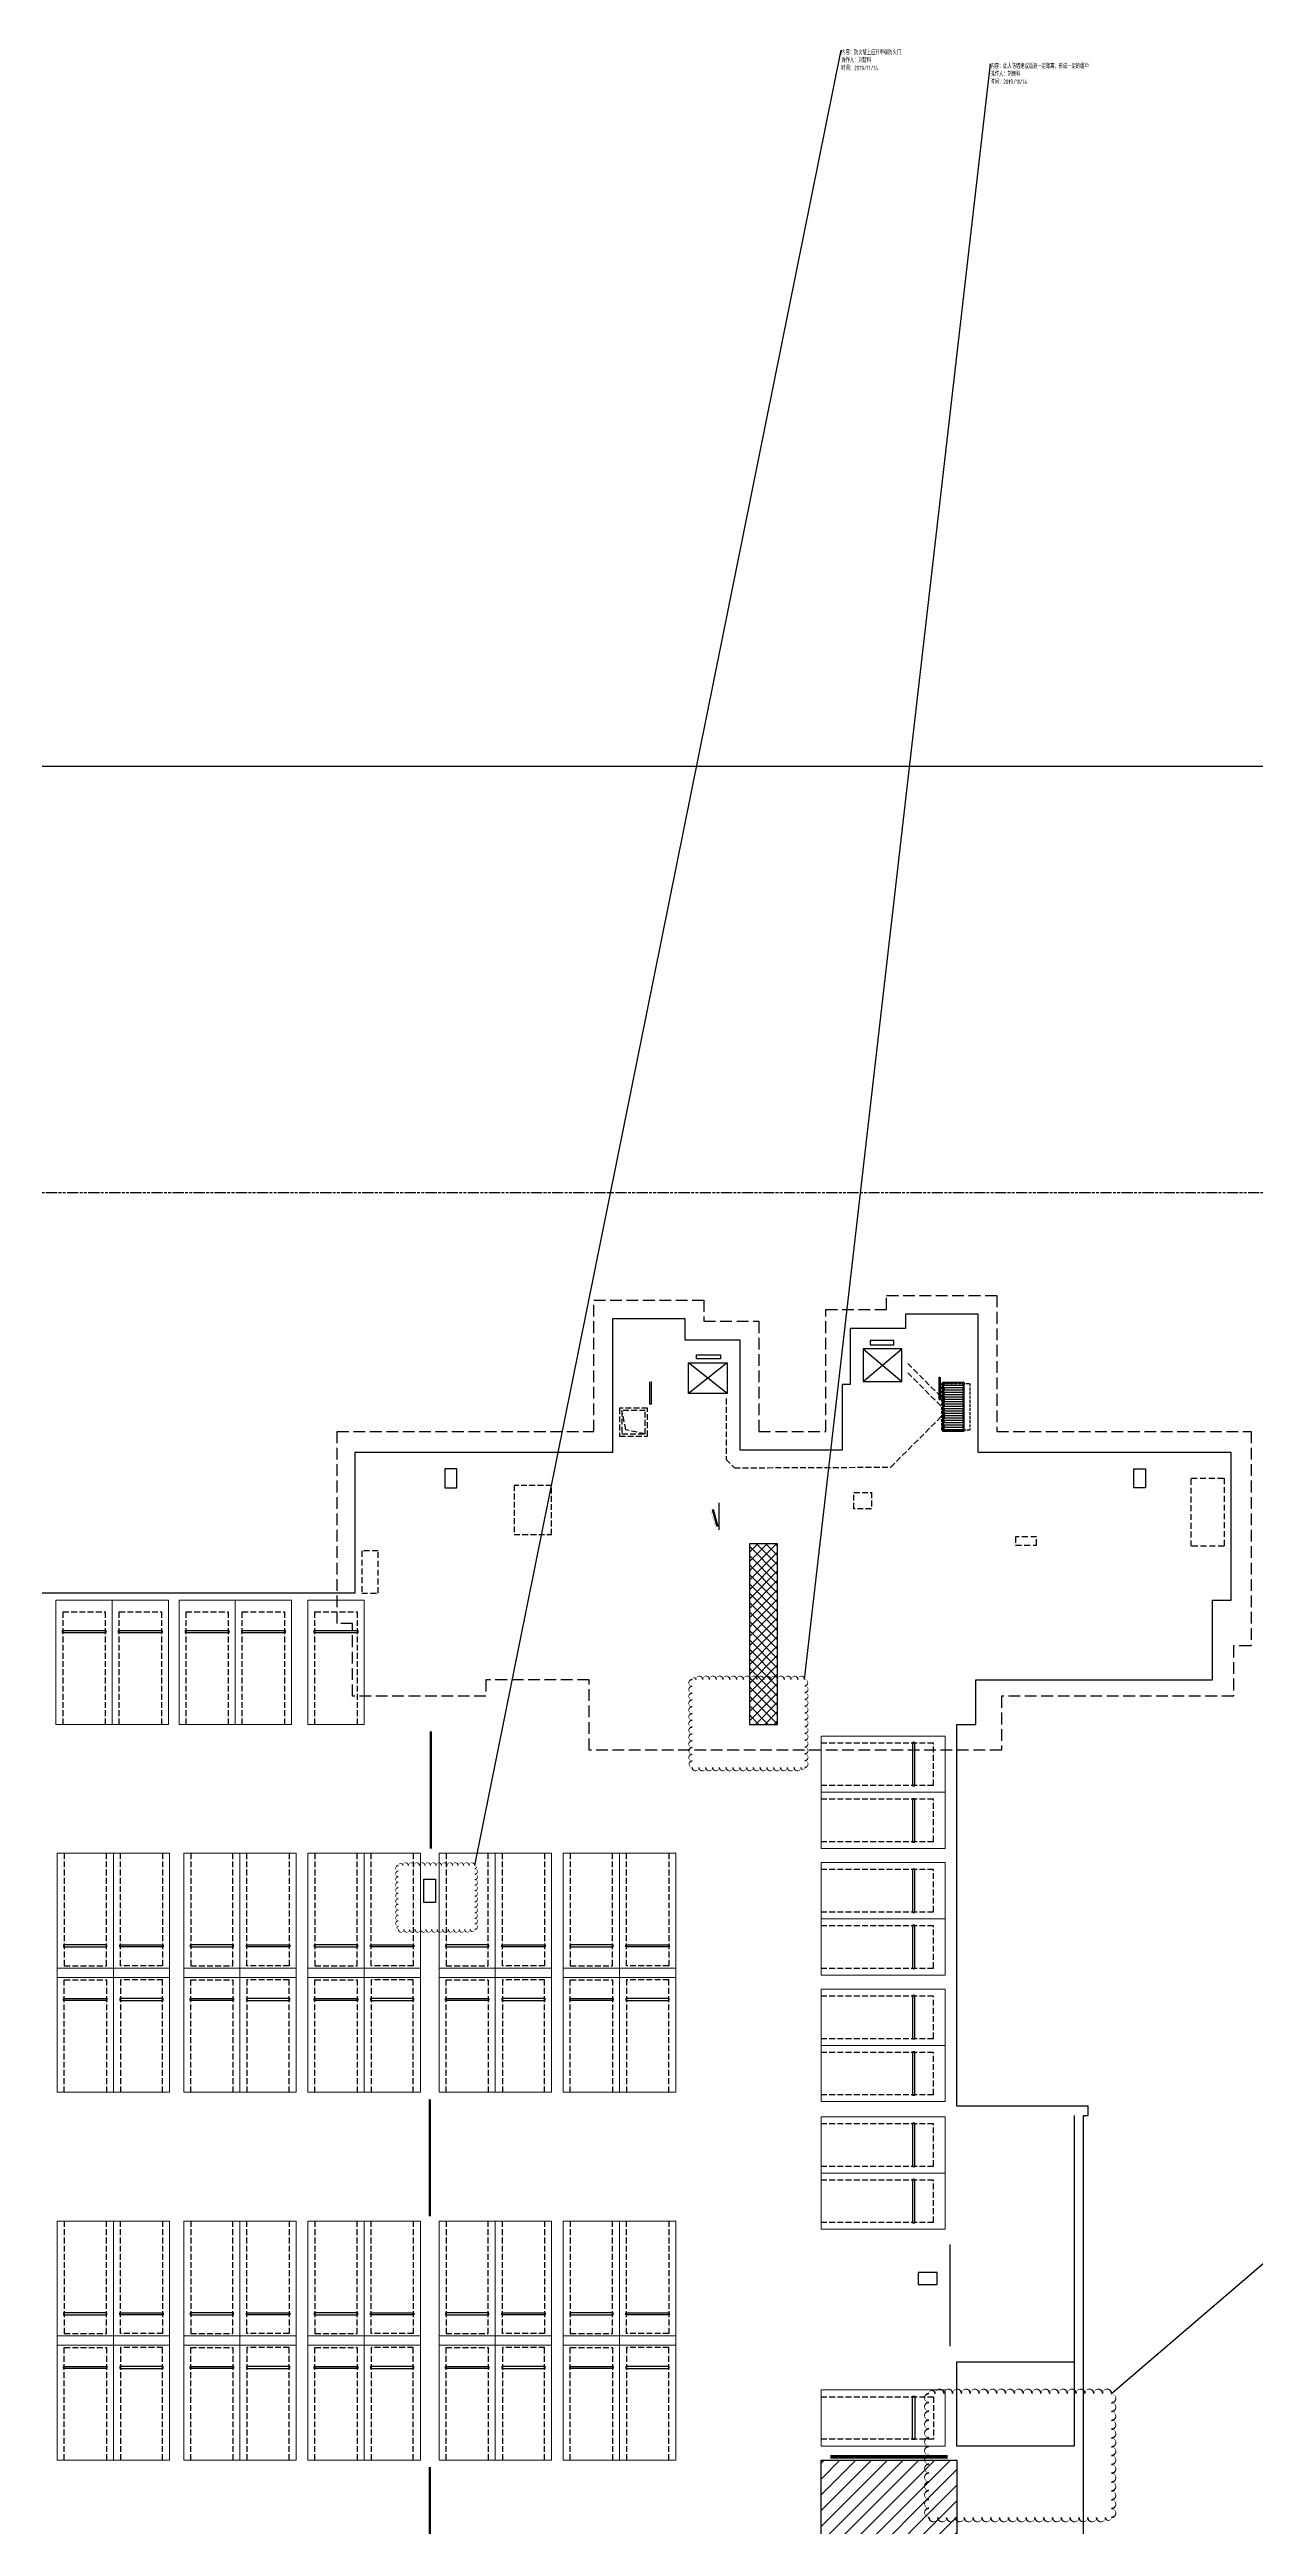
# Model space of a CAD drawing. Extents: x -675211 to 2300048, y 84675 to 2241458.
# Drawn here: x 972299 to 1023764, y 1392495 to 1498203 of the extents above; entities that cross this region are included whole.
import ezdxf

# ---------------------------------------------------------------- set-up
doc = ezdxf.new("R2010")
doc.units = 0
doc.header["$LTSCALE"] = 1000
doc.header["$MEASUREMENT"] = 0
for name, pattern in [('__DASH', [0.35, 0.25, -0.1]), ('_人防虚线', [0.35, 0.25, -0.1]), ('ACAD_ISO09W100', [45, 24, -3, 6, -3, 6, -3]), ('CENTER', [2, 1.25, -0.25, 0.25, -0.25]), ('DASH', [0.35, 0.25, -0.1]), ('HIDDEN', [0.375, 0.25, -0.125])]:
    doc.linetypes.add(name, pattern=pattern)
doc.layers.get('0').update_dxf_attribs({"linetype": 'CONTINUOUS'})
for name, color, linetype in [('666', 7, 'CONTINUOUS'), ('_1人防坑', 3, '_人防虚线'), ('_1人防门', 73, 'CONTINUOUS'), ('AD-AXIS-AXIS', 1, 'CENTER'), ('AE-ABOV', 154, 'HIDDEN'), ('AE-DICH-ARCH', 84, 'CONTINUOUS'), ('AE-DOOR-INSD', 61, 'CONTINUOUS'), ('AE-EQPM', 70, 'CONTINUOUS'), ('AE-EQPM-CARS', 66, 'CONTINUOUS'), ('AE-FLOR', 151, 'CONTINUOUS'), ('AE-HDWR', 8, 'CONTINUOUS'), ('AE-PATN-MATE', 8, 'CONTINUOUS'), ('AE-STAR', 51, 'CONTINUOUS'), ('AE-STRU', 150, 'CONTINUOUS'), ('C-XREF-EXT', 7, 'CONTINUOUS'), ('fault', 10, 'CONTINUOUS'), ('P-LIMT', 5, 'ACAD_ISO09W100'), ('verify', 50, 'CONTINUOUS'), ('WALL', 9, 'CONTINUOUS'), ('WINDOW', 4, 'CONTINUOUS'), ('XD-SIGN', 191, 'CONTINUOUS')]:
    doc.layers.add(name, color=color, linetype=linetype)
doc.styles.add('TH-STYLE3', font='tssdeng.shx', dxfattribs={"width": 0.7, "bigfont": 'tssdchn.shx'})

# ---------------------------------------------------------------- blocks, each defined once
blk = doc.blocks.new('A$C4F090147')
at = {"layer": 'P-LIMT', "ltscale": 0.02}
blk.add_lwpolyline([(0, 141544), (9637, 141544), (156984, 141543), (321695, 141543), (321694, 0), (156984, 1), (53028, 1), (48710, 473), (47897, 749), (44597, 1865), (40880, 4113), (37737, 7111), (35315, 10715), (33727, 14757), (699, 136300), (175, 138899)], close=True, dxfattribs=at)
blk = doc.blocks.new('车位')
at = {"layer": 'AE-ABOV'}
for points in [[(1020954, 1437427), (1022354, 1437427), (1022354, 1434527), (1020954, 1434527)], [(986254, 1434327), (985554, 1434327), (985554, 1432527), (986254, 1432527)]]:
    blk.add_lwpolyline(points, close=True, dxfattribs=at)
blk = doc.blocks.new('-2f-wall')
at = {"layer": 'AD-AXIS-AXIS'}
blk.add_line((975424, 1368427), (972724, 1368427), dxfattribs=at)
at = {"layer": 'AE-ABOV'}
blk.add_lwpolyline([(973524, 1361027), (971574, 1361027), (971574, 1360327), (973524, 1360327)], close=True, dxfattribs=at)
at = {"layer": 'AE-DOOR-INSD', "linetype": 'DASH', "const_width": 100}
for points in [[(988574, 1421427), (988574, 1426427)], [(988523, 1405727), (988524, 1410727)], [(988524, 1390027), (988525, 1395027)], [(927426, 1381592), (932251, 1382903)], [(931240, 1370608), (937030, 1372182)]]:
    blk.add_lwpolyline(points, dxfattribs=at)
at = {"layer": 'AE-EQPM'}
for p, q in [((946754, 1443102), (946754, 1442927)), ((947744, 1443102), (946754, 1443102)), ((946754, 1442927), (947744, 1442927)), ((947744, 1442927), (947744, 1443102)), ((1007314, 1443102), (1007314, 1442927)), ((1008334, 1443102), (1007314, 1443102)), ((1007314, 1442927), (1008334, 1442927)), ((1008334, 1442927), (1008334, 1443102)), ((938974, 1442252), (938974, 1440852)), ((940624, 1442252), (938974, 1442252)), ((938974, 1442252), (940624, 1440852)), ((938974, 1440852), (940624, 1442252)), ((939304, 1442602), (939304, 1442427)), ((940294, 1442602), (939304, 1442602)), ((939304, 1442427), (940294, 1442427)), ((940294, 1442427), (940294, 1442602)), ((940624, 1440852), (940624, 1442252)), ((946424, 1442752), (946424, 1441352)), ((948074, 1442752), (946424, 1442752)), ((946424, 1442752), (948074, 1441352)), ((946424, 1441352), (948074, 1442752)), ((948074, 1441352), (948074, 1442752)), ((999574, 1440852), (999574, 1442152)), ((999574, 1442152), (1001224, 1442152)), ((1001224, 1442152), (999574, 1440852)), ((1001224, 1440852), (999574, 1442152)), ((999914, 1442327), (999914, 1442502)), ((999914, 1442502), (1000934, 1442502)), ((1000934, 1442327), (999914, 1442327)), ((1000934, 1442502), (1000934, 1442327)), ((1001224, 1442152), (1001224, 1440852)), ((1007024, 1442752), (1007024, 1441352)), ((1008674, 1442752), (1007024, 1442752)), ((1007024, 1442752), (1008674, 1441352)), ((1007024, 1441352), (1008674, 1442752)), ((1008674, 1441352), (1008674, 1442752)), ((938974, 1440852), (940624, 1440852)), ((946424, 1441352), (948074, 1441352)), ((1001224, 1440852), (999574, 1440852)), ((1007024, 1441352), (1008674, 1441352)), ((958564, 1366927), (958564, 1367102)), ((958564, 1367102), (959584, 1367102)), ((959584, 1366927), (958564, 1366927)), ((959584, 1367102), (959584, 1366927)), ((970724, 1367152), (970724, 1365752)), ((972374, 1367152), (970724, 1367152)), ((970724, 1367152), (972374, 1365752)), ((970724, 1365752), (972374, 1367152)), ((971014, 1367502), (971014, 1367327)), ((972034, 1367502), (971014, 1367502)), ((971014, 1367327), (972034, 1367327)), ((972034, 1367327), (972034, 1367502)), ((972374, 1365752), (972374, 1367152)), ((958224, 1365352), (958224, 1366752)), ((958224, 1366752), (959874, 1366752)), ((959874, 1366752), (958224, 1365352)), ((959874, 1365352), (958224, 1366752)), ((959874, 1366752), (959874, 1365352)), ((970724, 1365752), (972374, 1365752)), ((959874, 1365352), (958224, 1365352))]:
    blk.add_line(p, q, dxfattribs=at)
at = {"layer": 'AE-STAR'}
for p, q in [((997924, 1440397), (997924, 1441345)), ((997984, 1440397), (997984, 1441362)), ((1010264, 1440597), (1010264, 1441562)), ((1010324, 1440597), (1010324, 1441545)), ((997984, 1440397), (997924, 1440397)), ((1010264, 1440597), (1010324, 1440597))]:
    blk.add_line(p, q, dxfattribs=at)
at = {"layer": 'XD-SIGN', "linetype": 'DASH'}
blk.add_lwpolyline([(1006624, 1436627), (1007374, 1436627), (1007374, 1435928), (1006624, 1435927)], close=True, dxfattribs=at)
blk = doc.blocks.new('普通车位')
at = {"color": 9, "linetype": 'DASH'}
for p, q in [((-800, 5100), (-800, 300)), ((1000, 300), (1000, 5100)), ((-800, 300), (1000, 300))]:
    blk.add_line(p, q, dxfattribs=at)
at = {"color": 9}
for p, q in [((1025, 1192), (-825, 1192)), ((-825, 1192), (-825, 1100)), ((-825, 1100), (1025, 1100)), ((1025, 1100), (1025, 1192))]:
    blk.add_line(p, q, dxfattribs=at)
at = {"layer": 'AE-EQPM-CARS', "linetype": 'Continuous', "lineweight": 15}
for p, q in [((-1100, -200), (-1100, 5100)), ((-1100, 5100), (1300, 5100)), ((1300, 5100), (1300, -200)), ((1300, -200), (-1100, -200))]:
    blk.add_line(p, q, dxfattribs=at)
blk = doc.blocks.new('A$C178E22E3')
at = {"layer": '_1人防门'}
for points in [[(0, -1020), (0, 0)], [(0, 0), (2300, 0)], [(1152, -1020), (1152, 0)], [(2300, 0), (2300, -1020)], [(-300, -808), (-300, -253)], [(0, -253), (-300, -253)], [(0, -808), (-300, -808)], [(0, -1020), (2300, -1020)]]:
    blk.add_lwpolyline(points, dxfattribs=at)
blk = doc.blocks.new('tyjytj')
for p, q in [((1556222, 1436176, 0), (1556222, 1435026, 0)), ((1562722, 1436176, 0), (1562722, 1435026, 0)), ((1566472, 1411627), (1566872, 1411627)), ((1566872, 1411027), (1566472, 1411027)), ((1626672, 1404527), (1626672, 1402154)), ((1556072, 1389027), (1556072, 1387877)), ((1593872, 1387921, 0), (1593872, 1389071, 0)), ((1607222, 1387927), (1607222, 1389077)), ((1565072, 1381827), (1566222, 1381827)), ((1592772, 1357477), (1593922, 1357477))]:
    blk.add_line(p, q)
blk.add_lwpolyline([(1560353, 1355807), (1559393, 1355807), (1559393, 1354347), (1560353, 1354347)], close=True)
at = {"layer": '666'}
for p, q in [((1616822, 1435028), (1616822, 1436178)), ((1626672, 1404400), (1626672, 1400189))]:
    blk.add_line(p, q, dxfattribs=at)
for points in [[(1573922, 1437627), (1574422, 1437627), (1574422, 1436827), (1573922, 1436827)], [(1605622, 1437627), (1605122, 1437627), (1605122, 1436827), (1605622, 1436827)], [(1634522, 1437627), (1635022, 1437627), (1635022, 1436827), (1634522, 1436827)], [(1543072, 1436427), (1542572, 1436427), (1542572, 1435627), (1543072, 1435627)], [(1566422, 1420127), (1566922, 1420127), (1566922, 1419127), (1566422, 1419127)], [(1604223, 1420126), (1604723, 1420126), (1604723, 1419126), (1604223, 1419126)], [(1625322, 1403327), (1625322, 1402827), (1626122, 1402827), (1626122, 1403327)], [(1588972, 1384627), (1588972, 1384127), (1589972, 1384127), (1589972, 1384627)], [(1624972, 1384727), (1624972, 1384227), (1625972, 1384227), (1625972, 1384727)], [(1539905, 1381012), (1540036, 1380530), (1541001, 1380792), (1540870, 1381274)], [(1592972, 1367127), (1592972, 1366627), (1593772, 1366627), (1593772, 1367127)]]:
    blk.add_lwpolyline(points, close=True, dxfattribs=at)
at = {"layer": '_1人防坑'}
for points in [[(1553172, 1439027), (1553172, 1440227), (1551972, 1440227), (1551972, 1439027)], [(1553072, 1439127), (1553072, 1440127), (1552072, 1440127), (1552072, 1439127)], [(1613772, 1439021), (1613772, 1440221), (1612572, 1440221), (1612572, 1439021)], [(1613672, 1439121), (1613672, 1440121), (1612672, 1440121), (1612672, 1439121)], [(1554224, 1386077), (1554224, 1387277), (1553024, 1387277), (1553024, 1386077)], [(1554124, 1386177), (1554124, 1387177), (1553124, 1387177), (1553124, 1386177)], [(1609672, 1387277), (1608472, 1387277), (1608472, 1386077), (1609672, 1386077)], [(1609572, 1387177), (1608572, 1387177), (1608572, 1386177), (1609572, 1386177)], [(1564422, 1379377), (1564422, 1380577), (1563222, 1380577), (1563222, 1379377)], [(1564322, 1379477), (1564322, 1380477), (1563322, 1380477), (1563322, 1379477)], [(1565022, 1370777), (1565022, 1371977), (1563822, 1371977), (1563822, 1370777)], [(1564922, 1370877), (1564922, 1371877), (1563922, 1371877), (1563922, 1370877)], [(1559773, 1368777), (1559773, 1369977), (1558573, 1369977), (1558573, 1368777)], [(1559673, 1368877), (1559673, 1369877), (1558673, 1369877), (1558673, 1368877)], [(1558872, 1358227), (1558872, 1359427), (1557672, 1359427), (1557672, 1358227)], [(1568972, 1358427), (1568972, 1359627), (1567772, 1359627), (1567772, 1358427)], [(1568872, 1358527), (1568872, 1359527), (1567872, 1359527), (1567872, 1358527)], [(1558772, 1358327), (1558772, 1359327), (1557772, 1359327), (1557772, 1358327)]]:
    blk.add_lwpolyline(points, close=True, dxfattribs=at)
for points in [[(1553072, 1439127), (1552248, 1439301), (1552072, 1440127)], [(1613672, 1439121), (1612848, 1439295), (1612672, 1440121)], [(1554124, 1386177), (1553300, 1386351), (1553124, 1387177)], [(1609572, 1387177), (1609398, 1386354), (1608572, 1386177)], [(1564322, 1379477), (1563498, 1379651), (1563322, 1380477)], [(1564922, 1370877), (1564098, 1371051), (1563922, 1371877)], [(1559673, 1368877), (1558849, 1369051), (1558673, 1369877)], [(1568872, 1358527), (1568048, 1358701), (1567872, 1359527)], [(1558772, 1358327), (1557948, 1358501), (1557772, 1359327)]]:
    blk.add_lwpolyline(points, dxfattribs=at)
at = {"layer": '_1人防坑', "elevation": 0}
for points in [[(1591422, 1387277), (1592622, 1387277), (1592622, 1386077), (1591422, 1386077)], [(1591522, 1387177), (1592522, 1387177), (1592522, 1386177), (1591522, 1386177)]]:
    blk.add_lwpolyline(points, close=True, dxfattribs=at)
blk.add_lwpolyline([(1591522, 1387177), (1591696, 1386353), (1592522, 1386177)], dxfattribs=at)
at = {"layer": 'AE-ABOV'}
blk.add_lwpolyline([(1554702, 1372702), (1555095, 1371254), (1554323, 1371045), (1553930, 1372492)], close=True, dxfattribs=at)
at = {"layer": 'WALL'}
for p, q in [((1555173, 1372577), (1555173, 1371077)), ((1555873, 1372152), (1555873, 1371302)), ((1557947, 1362827, 0), (1557097, 1362827, 0)), ((1558372, 1362127, 0), (1556872, 1362127, 0)), ((1559972, 1360477, 0), (1559532, 1360477, 0)), ((1560172, 1359977, 0), (1559232, 1359977, 0)), ((1559972, 1360277, 0), (1559532, 1360277, 0))]:
    blk.add_line(p, q, dxfattribs=at)
at = {"layer": 'WINDOW', "linetype": 'DASH', "elevation": 0}
for points, const_width in [([(1555854, 1435875), (1556055, 1435142)], 5), ([(1555951, 1435901), (1556151, 1435168)], 100), ([(1562993, 1435901), (1562793, 1435168)], 100), ([(1563090, 1435875), (1562889, 1435142)], 5), ([(1616454, 1435877), (1616655, 1435144)], 5), ([(1616551, 1435903), (1616751, 1435170)], 100), ([(1593504, 1388222), (1593705, 1388955)], 5), ([(1593601, 1388196), (1593801, 1388929)], 100), ([(1557994, 1362440), (1557122, 1362239)], 100), ([(1557968, 1362536), (1557095, 1362335)], 5), ([(1559485, 1360140), (1559993, 1360026)], 100), ([(1559511, 1360236), (1560019, 1360123)], 5), ([(1593647, 1357206), (1592914, 1357407)], 100), ([(1593621, 1357110), (1592888, 1357310)], 5)]:
    blk.add_lwpolyline(points, dxfattribs=dict(at, const_width=const_width))
at = {"layer": 'WINDOW', "linetype": 'DASH'}
for points, const_width in [([(1555704, 1388726), (1555905, 1387993)], 5), ([(1555801, 1388753), (1556001, 1388020)], 100), ([(1607493, 1388202), (1607293, 1388935)], 100), ([(1607590, 1388228), (1607389, 1388961)], 5), ([(1565347, 1381556), (1566080, 1381757)], 100), ([(1565373, 1381460), (1566106, 1381660)], 5), ([(1555485, 1372199), (1555285, 1371327)], 100), ([(1555582, 1372173), (1555381, 1371301)], 5)]:
    blk.add_lwpolyline(points, dxfattribs=dict(at, const_width=const_width))
at = {"xscale": -1}
blk.add_blockref('A$C178E22E3', (1565166, 1367710), dxfattribs=at)
blk = doc.blocks.new('集水坑')
at = {"layer": 'AE-HDWR'}
h = blk.add_hatch(dxfattribs=at)
h.set_pattern_fill('饰面砖', color=256, scale=50)
h.set_pattern_definition([(90, (158493.69, -155186.86), (-100, 6e-15), [])])
h.paths.add_polyline_path([(1022958, 1204964), (1025058, 1204964), (1025058, 1204064), (1022958, 1204064)])
at = {"layer": 'AE-FLOR', "linetype": '__DASH', "ltscale": 0.5}
for p, q in [((1023008, 1204914), (1025008, 1204914)), ((1023008, 1204114), (1025008, 1204114))]:
    blk.add_line(p, q, dxfattribs=at)
blk.add_lwpolyline([(1023008, 1205214), (1025008, 1205214), (1025008, 1204014), (1023008, 1204014)], close=True, dxfattribs=at)
at = {"layer": 'AE-FLOR'}
for points in [[(1022958, 1204964), (1025058, 1204964), (1025058, 1204064), (1022958, 1204064)], [(1022983, 1204939), (1025033, 1204939), (1025033, 1204089), (1022983, 1204089)]]:
    blk.add_lwpolyline(points, close=True, dxfattribs=at)

msp = doc.modelspace()

# ---------------------------------------------------------------- hatches: boundary and pattern name
at = {"layer": 'AE-PATN-MATE'}
h = msp.add_hatch(dxfattribs=at)
h.set_pattern_fill('多孔材料', color=256, scale=100)
h.set_pattern_definition([(45, (60895.46, 0), (-200.000203, 200.000203), []), (135, (60895.46, 0), (-200.000203, -200.000203), [])])
h.paths.add_polyline_path([(1002169, 1434426), (1002169, 1426727), (1003369, 1426727), (1003369, 1434427)])
h = msp.add_hatch(dxfattribs=at)
h.set_pattern_fill('ANSI31', color=256, scale=300)
h.set_pattern_definition([(45, (0, 0), (-336.7596, 336.7596), [])])
h.paths.add_polyline_path([(1005224, 1395327), (1011024, 1395327), (1011024, 1389827), (1005224, 1389827)])

# ---------------------------------------------------------------- linework, layer by layer
msp.add_lwpolyline([(1016424, 1384727), (1016424, 1410027), (1016624, 1410027), (1016624, 1410427), (1011024, 1410427), (1011024, 1426727), (1011824, 1426727), (1011824, 1428627), (1021924, 1428627), (1021924, 1432027), (1022724, 1432027), (1022723, 1438328), (1011924, 1438326), (1011924, 1444227), (1008824, 1444227), (1008824, 1443627), (1006474, 1443627), (1006474, 1441227), (1006124, 1441227), (1006124, 1438427), (1001774, 1438427), (1001774, 1443127), (999424, 1443127), (999424, 1444027), (996324, 1444027), (996324, 1438327), (985324, 1438327), (985324, 1432327), (962124, 1432327)])
at = {"layer": 'AE-ABOV'}
msp.add_lwpolyline([(1014425, 1434727), (1013525, 1434727), (1013525, 1434377), (1014425, 1434377)], close=True, dxfattribs=at)
at = {"layer": 'AE-DICH-ARCH', "linetype": 'DASH'}
for points in [[(1008925, 1442127), (1010374, 1440678)], [(1008925, 1441728), (1010374, 1440278)], [(1001173, 1440627), (1001173, 1438030), (1001527, 1437676), (1008198, 1437702), (1010374, 1439878)]]:
    msp.add_lwpolyline(points, dxfattribs=at)
at = {"layer": 'AE-FLOR'}
for p, q in [((1016024, 1410027), (1016024, 1395927)), ((1005624, 1395527), (1010624, 1395527)), ((1005624, 1395327), (1010624, 1395327))]:
    msp.add_line(p, q, dxfattribs=at)
msp.add_lwpolyline([(1011024, 1399527), (1016024, 1399527), (1016024, 1395927), (1011024, 1395927)], close=True, dxfattribs=at)
at = {"layer": 'AE-HDWR'}
for p, q in [((1005624, 1395477), (1010624, 1395477)), ((1005624, 1395427), (1010624, 1395427))]:
    msp.add_line(p, q, dxfattribs=at)
at = {"layer": 'AE-PATN-MATE'}
for points in [[(1002169, 1434426), (1002169, 1426727), (1003369, 1426727), (1003369, 1434427)], [(1005224, 1395327), (1011024, 1395327), (1011024, 1389827), (1005224, 1389827)]]:
    msp.add_lwpolyline(points, close=True, dxfattribs=at)
at = {"layer": 'AE-STRU', "linetype": '__DASH', "ltscale": 2}
msp.add_lwpolyline([(1012924, 1425627), (995324, 1425627), (995324, 1428627), (990924, 1428627), (990924, 1427927), (985224, 1427927), (985224, 1431027), (984574, 1431027), (984574, 1439227), (995524, 1439227), (995524, 1444827), (1000224, 1444827), (1000224, 1443927), (1002574, 1443927), (1002574, 1439227), (1005424, 1439227), (1005424, 1444427), (1008024, 1444427), (1008024, 1445027), (1012724, 1445027), (1012724, 1439227), (1023574, 1439227), (1023574, 1430077), (1022824, 1430077), (1022824, 1427927), (1012924, 1427927)], close=True, dxfattribs=at)
at = {"layer": 'C-XREF-EXT'}
msp.add_lwpolyline([(877625, 1467622), (1095425, 1467622), (1095425, 1295422), (877625, 1295422)], close=True, dxfattribs=at)
at = {"layer": 'C-XREF-EXT', "linetype": 'DASH'}
msp.add_lwpolyline([(993725, 1436927), (992125, 1436927), (992125, 1434827), (993725, 1434827)], close=True, dxfattribs=at)
at = {"layer": 'fault'}
msp.add_line((1004524, 1428640), (1012456, 1497594), dxfattribs=at)
msp.add_lwpolyline([(999725, 1428640, 61.8, 1, 1), (999725, 1428350, 61.8, 1, 1), (999725, 1428059, 61.8, 1, 1), (999725, 1427769, 61.8, 1, 1), (999725, 1427479, 61.8, 1, 1), (999725, 1427189, 61.8, 1, 1), (999725, 1426899, 61.8, 1, 1), (999725, 1426609, 61.8, 1, 1), (999725, 1426319, 61.8, 1, 1), (999725, 1426029, 61.8, 1, 1), (999725, 1425739, 61.8, 1, 1), (999725, 1425449, 61.8, 1, 1), (999725, 1425159, 61.8, 1, 1), (999725, 1424887, 61.8, 1, 1), (1000015, 1424887, 61.8, 1, 1), (1000305, 1424887, 61.8, 1, 1), (1000595, 1424887, 61.8, 1, 1), (1000885, 1424887, 61.8, 1, 1), (1001175, 1424887, 61.8, 1, 1), (1001465, 1424887, 61.8, 1, 1), (1001756, 1424887, 61.8, 1, 1), (1002046, 1424887, 61.8, 1, 1), (1002336, 1424887, 61.8, 1, 1), (1002626, 1424887, 61.8, 1, 1), (1002916, 1424887, 61.8, 1, 1), (1003206, 1424887, 61.8, 1, 1), (1003496, 1424887, 61.8, 1, 1), (1003786, 1424887, 61.8, 1, 1), (1004076, 1424887, 61.8, 1, 1), (1004366, 1424887, 61.8, 1, 1), (1004524, 1424887, 61.8, 1, 1), (1004524, 1425177, 61.8, 1, 1), (1004524, 1425467, 61.8, 1, 1), (1004524, 1425757, 61.8, 1, 1), (1004524, 1426047, 61.8, 1, 1), (1004524, 1426338, 61.8, 1, 1), (1004524, 1426628, 61.8, 1, 1), (1004524, 1426918, 61.8, 1, 1), (1004524, 1427208, 61.8, 1, 1), (1004524, 1427498, 61.8, 1, 1), (1004524, 1427788, 61.8, 1, 1), (1004524, 1428078, 61.8, 1, 1), (1004524, 1428368, 61.8, 1, 1), (1004524, 1428640, 61.8, 1, 1), (1004234, 1428640, 61.8, 1, 1), (1003944, 1428640, 61.8, 1, 1), (1003654, 1428640, 61.8, 1, 1), (1003363, 1428640, 61.8, 1, 1), (1003073, 1428640, 61.8, 1, 1), (1002783, 1428640, 61.8, 1, 1), (1002493, 1428640, 61.8, 1, 1), (1002203, 1428640, 61.8, 1, 1), (1001913, 1428640, 61.8, 1, 1), (1001623, 1428640, 61.8, 1, 1), (1001333, 1428640, 61.8, 1, 1), (1001043, 1428640, 61.8, 1, 1), (1000753, 1428640, 61.8, 1, 1), (1000463, 1428640, 61.8, 1, 1), (1000172, 1428640, 61.8, 1, 1), (999882, 1428640, 61.8, 1, 1)], format="xyseb", close=True, dxfattribs=at)
at = {"layer": 'verify'}
for p, q in [((990443, 1420701), (1006089, 1498180)), ((1017617, 1398168), (1052105, 1427767))]:
    msp.add_line(p, q, dxfattribs=at)
for points in [[(987190, 1420701, 53.5, 1, 1), (987190, 1420466, 53.5, 1, 1), (987190, 1420230, 53.5, 1, 1), (987190, 1419994, 53.5, 1, 1), (987190, 1419758, 53.5, 1, 1), (987190, 1419522, 53.5, 1, 1), (987190, 1419286, 53.5, 1, 1), (987190, 1419051, 53.5, 1, 1), (987190, 1418815, 53.5, 1, 1), (987190, 1418579, 53.5, 1, 1), (987190, 1418343, 53.5, 1, 1), (987190, 1418107, 53.5, 1, 1), (987190, 1417974, 53.5, 1, 1), (987426, 1417974, 53.5, 1, 1), (987662, 1417974, 53.5, 1, 1), (987898, 1417974, 53.5, 1, 1), (988134, 1417974, 53.5, 1, 1), (988369, 1417974, 53.5, 1, 1), (988605, 1417974, 53.5, 1, 1), (988841, 1417974, 53.5, 1, 1), (989077, 1417974, 53.5, 1, 1), (989313, 1417974, 53.5, 1, 1), (989548, 1417974, 53.5, 1, 1), (989784, 1417974, 53.5, 1, 1), (990020, 1417974, 53.5, 1, 1), (990256, 1417974, 53.5, 1, 1), (990443, 1417974, 53.5, 1, 1), (990443, 1418210, 53.5, 1, 1), (990443, 1418446, 53.5, 1, 1), (990443, 1418682, 53.5, 1, 1), (990443, 1418917, 53.5, 1, 1), (990443, 1419153, 53.5, 1, 1), (990443, 1419389, 53.5, 1, 1), (990443, 1419625, 53.5, 1, 1), (990443, 1419861, 53.5, 1, 1), (990443, 1420097, 53.5, 1, 1), (990443, 1420332, 53.5, 1, 1), (990443, 1420568, 53.5, 1, 1), (990443, 1420701, 53.5, 1, 1), (990207, 1420701, 53.5, 1, 1), (989971, 1420701, 53.5, 1, 1), (989735, 1420701, 53.5, 1, 1), (989500, 1420701, 53.5, 1, 1), (989264, 1420701, 53.5, 1, 1), (989028, 1420701, 53.5, 1, 1), (988792, 1420701, 53.5, 1, 1), (988556, 1420701, 53.5, 1, 1), (988321, 1420701, 53.5, 1, 1), (988085, 1420701, 53.5, 1, 1), (987849, 1420701, 53.5, 1, 1), (987613, 1420701, 53.5, 1, 1), (987377, 1420701, 53.5, 1, 1)], [(1009831, 1398168, 73.5, 1, 1), (1009831, 1397791, 73.5, 1, 1), (1009831, 1397415, 73.5, 1, 1), (1009831, 1397038, 73.5, 1, 1), (1009831, 1396662, 73.5, 1, 1), (1009831, 1396286, 73.5, 1, 1), (1009831, 1395909, 73.5, 1, 1), (1009831, 1395533, 73.5, 1, 1), (1009831, 1395156, 73.5, 1, 1), (1009831, 1394780, 73.5, 1, 1), (1009831, 1394403, 73.5, 1, 1), (1009831, 1394027, 73.5, 1, 1), (1009831, 1393651, 73.5, 1, 1), (1009831, 1393274, 73.5, 1, 1), (1009831, 1392898, 73.5, 1, 1), (1009831, 1392882, 73.5, 1, 1), (1010207, 1392882, 73.5, 1, 1), (1010584, 1392882, 73.5, 1, 1), (1010960, 1392882, 73.5, 1, 1), (1011337, 1392882, 73.5, 1, 1), (1011713, 1392882, 73.5, 1, 1), (1012090, 1392882, 73.5, 1, 1), (1012466, 1392882, 73.5, 1, 1), (1012842, 1392882, 73.5, 1, 1), (1013219, 1392882, 73.5, 1, 1), (1013595, 1392882, 73.5, 1, 1), (1013972, 1392882, 73.5, 1, 1), (1014348, 1392882, 73.5, 1, 1), (1014725, 1392882, 73.5, 1, 1), (1015101, 1392882, 73.5, 1, 1), (1015477, 1392882, 73.5, 1, 1), (1015854, 1392882, 73.5, 1, 1), (1016230, 1392882, 73.5, 1, 1), (1016607, 1392882, 73.5, 1, 1), (1016983, 1392882, 73.5, 1, 1), (1017360, 1392882, 73.5, 1, 1), (1017617, 1392882, 73.5, 1, 1), (1017617, 1393258, 73.5, 1, 1), (1017617, 1393634, 73.5, 1, 1), (1017617, 1394011, 73.5, 1, 1), (1017617, 1394387, 73.5, 1, 1), (1017617, 1394764, 73.5, 1, 1), (1017617, 1395140, 73.5, 1, 1), (1017617, 1395517, 73.5, 1, 1), (1017617, 1395893, 73.5, 1, 1), (1017617, 1396269, 73.5, 1, 1), (1017617, 1396646, 73.5, 1, 1), (1017617, 1397022, 73.5, 1, 1), (1017617, 1397399, 73.5, 1, 1), (1017617, 1397775, 73.5, 1, 1), (1017617, 1398152, 73.5, 1, 1), (1017617, 1398168, 73.5, 1, 1), (1017240, 1398168, 73.5, 1, 1), (1016864, 1398168, 73.5, 1, 1), (1016487, 1398168, 73.5, 1, 1), (1016111, 1398168, 73.5, 1, 1), (1015735, 1398168, 73.5, 1, 1), (1015358, 1398168, 73.5, 1, 1), (1014982, 1398168, 73.5, 1, 1), (1014605, 1398168, 73.5, 1, 1), (1014229, 1398168, 73.5, 1, 1), (1013852, 1398168, 73.5, 1, 1), (1013476, 1398168, 73.5, 1, 1), (1013100, 1398168, 73.5, 1, 1), (1012723, 1398168, 73.5, 1, 1), (1012347, 1398168, 73.5, 1, 1), (1011970, 1398168, 73.5, 1, 1), (1011594, 1398168, 73.5, 1, 1), (1011217, 1398168, 73.5, 1, 1), (1010841, 1398168, 73.5, 1, 1), (1010465, 1398168, 73.5, 1, 1), (1010088, 1398168, 73.5, 1, 1)]]:
    msp.add_lwpolyline(points, format="xyseb", close=True, dxfattribs=at)

# ---------------------------------------------------------------- block references
at = {"color": 1}
msp.add_blockref('车位', (70, -200), dxfattribs=at)
for name, p in [('-2f-wall', (0, 0)), ('tyjytj', (-615948, 0))]:
    msp.add_blockref(name, p)
at = {"layer": 'AE-EQPM-CARS', "linetype": 'Continuous', "lineweight": 15, "extrusion": (3.34151e-07, 2.5814e-20, -1), "zscale": -1, "rotation": 180}
for p in [(-973674, 1431827, 0), (-976074, 1431827, 0), (-978924, 1431827, 0), (-981324, 1431827, 0), (-984424, 1431827, 0), (-973724, 1416127, 0), (-979124, 1416127, 0), (-984424, 1416127, 0), (-990024, 1416127, 0), (-995324, 1416127, 0), (-973724, 1400427, 0), (-979124, 1400427, 0), (-984424, 1400427, 0), (-990024, 1400427, 0), (-995324, 1400427, 0)]:
    msp.add_blockref('普通车位', p, dxfattribs=at)
at = {"layer": 'AE-EQPM-CARS', "linetype": 'Continuous', "lineweight": 15, "extrusion": (2.58345e-20, 3.34151e-07, -1), "xscale": -1, "zscale": -1, "rotation": 270}
for p in [(-1010324, 1424927, 0), (-1010324, 1422527, 0), (-1010324, 1419527, 0), (-1010324, 1417127, 0), (-1010324, 1414127, 0), (-1010324, 1411727, 0), (-1010324, 1408677, 0), (-1010324, 1406277, 0)]:
    msp.add_blockref('普通车位', p, dxfattribs=at)
at = {"layer": 'AE-EQPM-CARS', "linetype": 'Continuous', "lineweight": 15, "extrusion": (3.34151e-07, -2.5814e-20, -1), "xscale": -1, "zscale": -1}
for p in [(-973724, 1416127, 0), (-979124, 1416127, 0), (-984424, 1416127, 0), (-990024, 1416127, 0), (-995324, 1416127, 0), (-973724, 1400427, 0), (-979124, 1400427, 0), (-984424, 1400427, 0), (-990024, 1400427, 0), (-995324, 1400427, 0)]:
    msp.add_blockref('普通车位', p, dxfattribs=at)
at = {"layer": 'AE-EQPM-CARS', "linetype": 'Continuous', "lineweight": 15, "extrusion": (-3.34151e-07, -2.5814e-20, -1), "zscale": -1}
for p in [(-976324, 1416127, 0), (-981724, 1416127, 0), (-987024, 1416127, 0), (-992624, 1416127, 0), (-997924, 1416127, 0), (-976324, 1400427, 0), (-981724, 1400427, 0), (-987024, 1400427, 0), (-992624, 1400427, 0), (-997924, 1400427, 0)]:
    msp.add_blockref('普通车位', p, dxfattribs=at)
at = {"layer": 'AE-EQPM-CARS', "linetype": 'Continuous', "lineweight": 15, "extrusion": (-3.34151e-07, 2.5814e-20, -1), "xscale": -1.000000000000023, "zscale": -1.000000000000023, "rotation": 180}
for p in [(-976324, 1416127, 0), (-981724, 1416127, 0), (-987024, 1416127, 0), (-992624, 1416127, 0), (-997924, 1416127, 0), (-976324, 1400427, 0), (-981724, 1400427, 0), (-987024, 1400427, 0), (-992624, 1400427, 0), (-997924, 1400427, 0)]:
    msp.add_blockref('普通车位', p, dxfattribs=at)
at = {"layer": 'AE-EQPM-CARS', "linetype": 'Continuous', "lineweight": 15, "extrusion": (2.57286e-20, -3.34151e-07, -1), "zscale": -1, "rotation": 270}
msp.add_blockref('普通车位', (-1010324, 1397227, 0), dxfattribs=at)
at = {"layer": 'C-XREF-EXT'}
msp.add_blockref('A$C4F090147', (892309, 1307885), dxfattribs=at)
at = {"layer": 'C-XREF-EXT', "rotation": 270}
msp.add_blockref('集水坑', (-193640, 2464287), dxfattribs=at)

# ---------------------------------------------------------------- texts
at = {"layer": 'fault', "insert": (1012456, 1497594), "char_height": 200, "width": 5000, "attachment_point": 1, "style": 'TH-STYLE3'}
msp.add_mtext('内容：此人防墙建议后退一定距离，形成一定的缓冲^M^J操作人：刘智科^M^J时间：2019/11/14', dxfattribs=at)
at = {"layer": 'verify', "insert": (1006089, 1498180), "char_height": 200, "width": 5000, "attachment_point": 1, "style": 'TH-STYLE3'}
msp.add_mtext('内容：防火墙上应开甲级防火门^M^J操作人：刘智科^M^J时间：2019/11/14', dxfattribs=at)

doc.saveas('drawing.dxf')
